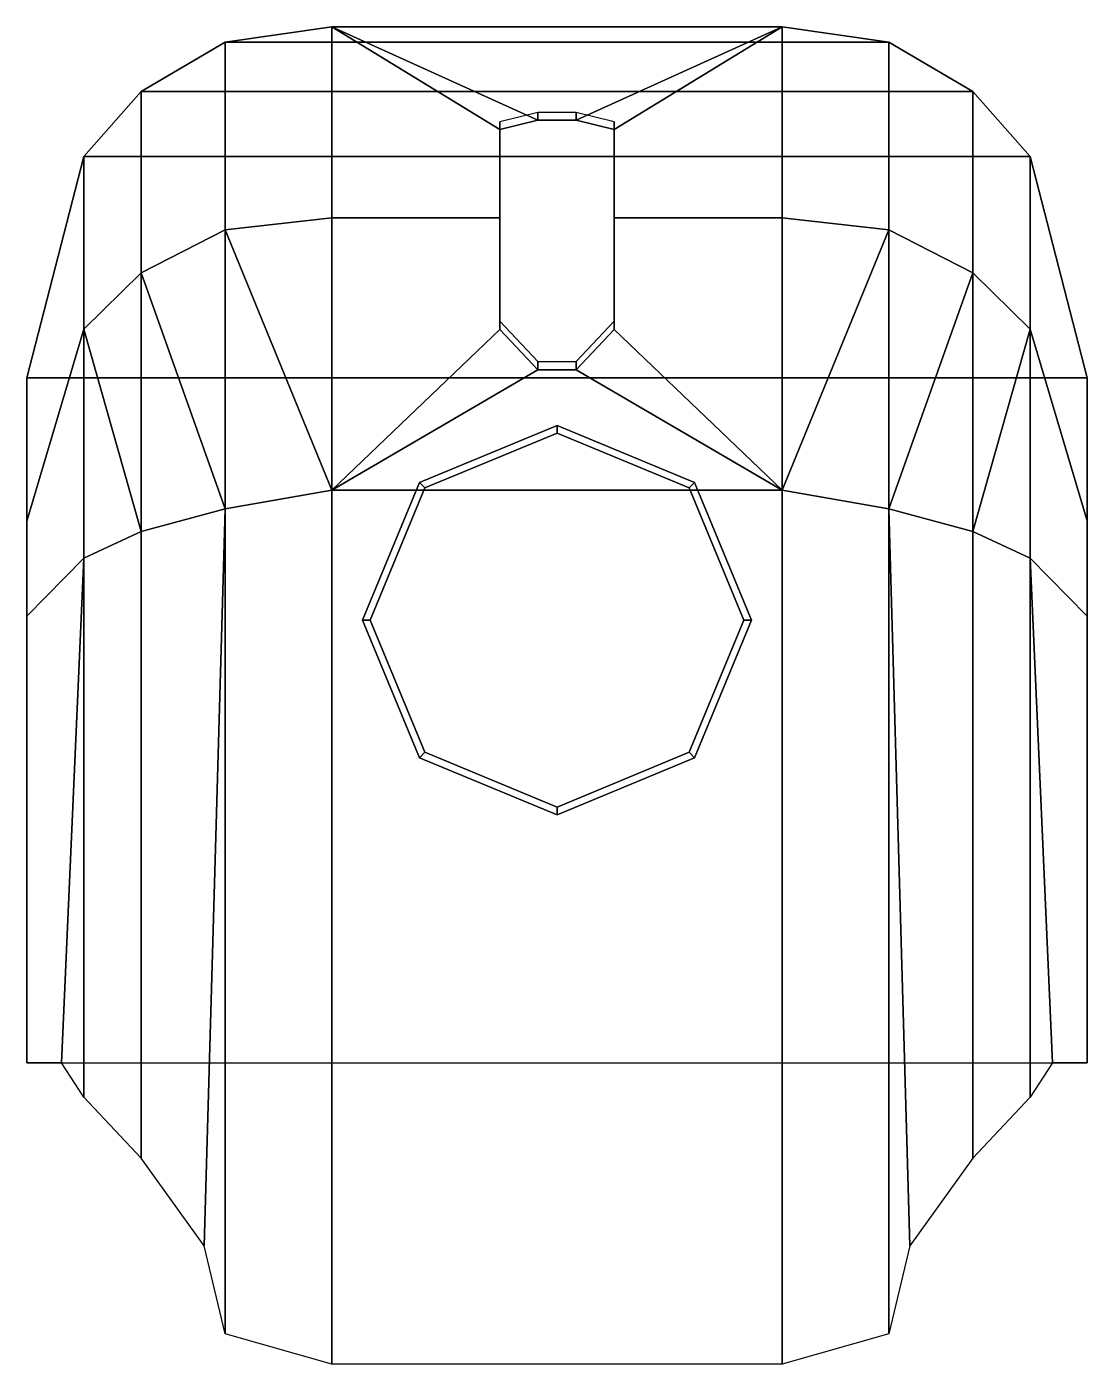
# Model space of a CAD drawing. Extents: x -1.39 to 1.39, y -1.95 to 1.55.
import ezdxf

# ---------------------------------------------------------------- set-up
doc = ezdxf.new("R2010")
doc.units = 0
doc.layers.add('TURRET_IN', color=3, linetype='CONTINUOUS')

msp = doc.modelspace()

# ---------------------------------------------------------------- linework, layer by layer
at = {"layer": 'TURRET_IN'}
for points in [[(-0.59, 1.5547, 0.06), (-0.59, 1.0541, 1.94), (-0.87, 1.0221, 1.91), (-0.87, 1.5147, 0.06)], [(-0.87, 1.5147, 0.06), (0.87, 1.5147, 0.06), (0.59, 1.5547, 0.06), (-0.59, 1.5547, 0.06)], [(-0.15, 1.2857, 1.07), (-0.15, 1.0541, 1.94), (-0.59, 1.0541, 1.94), (-0.59, 1.5547, 0.06)], [(-0.05, 1.3097, 0.98), (-0.15, 1.2857, 1.07), (-0.59, 1.5547, 0.06), (-0.05, 1.3097, 0.98)], [(0.59, 1.5547, 0.06), (0.05, 1.3097, 0.98), (-0.05, 1.3097, 0.98), (-0.59, 1.5547, 0.06)], [(0.59, 1.5547, 0.06), (0.15, 1.2857, 1.07), (0.05, 1.3097, 0.98), (0.59, 1.5547, 0.06)], [(0.59, 1.5547, 0.06), (0.59, 1.0541, 1.94), (0.15, 1.0541, 1.94), (0.15, 1.2857, 1.07)], [(0.87, 1.5147, 0.06), (0.87, 1.0221, 1.91), (0.59, 1.0541, 1.94), (0.59, 1.5547, 0.06)], [(-0.87, 1.5147, 0.06), (-0.87, 1.0221, 1.91), (-1.09, 0.9095, 1.845), (-1.09, 1.3847, 0.06)], [(-1.09, 1.3847, 0.06), (1.09, 1.3847, 0.06), (0.87, 1.5147, 0.06), (-0.87, 1.5147, 0.06)], [(1.09, 1.3847, 0.06), (1.09, 0.9095, 1.845), (0.87, 1.0221, 1.91), (0.87, 1.5147, 0.06)], [(-1.09, 1.3847, 0.06), (-1.09, 0.9095, 1.845), (-1.24, 0.7623, 1.76), (-1.24, 1.2147, 0.06)], [(-1.24, 1.2147, 0.06), (1.24, 1.2147, 0.06), (1.09, 1.3847, 0.06), (-1.09, 1.3847, 0.06)], [(1.24, 1.2147, 0.06), (1.24, 0.7623, 1.76), (1.09, 0.9095, 1.845), (1.09, 1.3847, 0.06)], [(-0.15, 1.3057, 1.07), (-0.15, 1.2857, 1.07), (-0.05, 1.3097, 0.98), (-0.05, 1.3297, 0.98)], [(-0.15, 1.0741, 1.94), (-0.15, 1.0541, 1.94), (-0.15, 1.2857, 1.07), (-0.15, 1.3057, 1.07)], [(-0.05, 1.3297, 0.98), (-0.05, 1.3097, 0.98), (0.05, 1.3097, 0.98), (0.05, 1.3297, 0.98)], [(0.05, 1.3297, 0.98), (0.05, 1.3097, 0.98), (0.15, 1.2857, 1.07), (0.15, 1.3057, 1.07)], [(0.15, 1.3057, 1.07), (0.15, 1.2857, 1.07), (0.15, 1.0541, 1.94), (0.15, 1.0741, 1.94)], [(-1.24, 1.2147, 0.06), (-1.24, 0.7623, 1.76), (-1.39, 0.2593, 1.4706), (-1.39, 0.6347, 0.06)], [(-1.39, 0.6347, 0.06), (1.39, 0.6347, 0.06), (1.24, 1.2147, 0.06), (-1.24, 1.2147, 0.06)], [(1.39, 0.6347, 0.06), (1.39, 0.26, 1.47), (1.24, 0.7623, 1.76), (1.24, 1.2147, 0.06)], [(-0.59, 1.0541, 1.94), (-0.59, 0.34, 2.55), (-0.59, 0.34, 2.55), (-0.87, 1.0221, 1.91)], [(-0.15, 1.0541, 1.94), (-0.15, 0.7614, 2.19), (-0.59, 0.34, 2.55), (-0.59, 1.0541, 1.94)], [(-0.15, 0.7833, 2.19), (-0.15, 0.7614, 2.19), (-0.15, 1.0541, 1.94), (-0.15, 1.0741, 1.94)], [(0.15, 1.0741, 1.94), (0.15, 1.0541, 1.94), (0.15, 0.7609, 2.19), (0.15, 0.7828, 2.19)], [(0.59, 1.0541, 1.94), (0.59, 0.34, 2.55), (0.15, 0.7614, 2.19), (0.15, 1.0541, 1.94)], [(0.87, 1.0221, 1.91), (0.59, 0.34, 2.55), (0.59, 0.34, 2.55), (0.59, 1.0541, 1.94)], [(-0.87, 1.0221, 1.91), (-0.87, 0.2918, 2.44), (-0.87, 0.2918, 2.44), (-1.09, 0.9095, 1.845)], [(-0.87, 1.0221, 1.91), (-0.59, 0.34, 2.55), (-0.59, 0.34, 2.55), (-0.87, 0.2918, 2.44)], [(0.87, 0.2918, 2.44), (0.59, 0.34, 2.55), (0.59, 0.34, 2.55), (0.87, 1.0221, 1.91)], [(1.09, 0.9095, 1.845), (0.87, 0.2918, 2.44), (0.87, 0.2918, 2.44), (0.87, 1.0221, 1.91)], [(-1.09, 0.9095, 1.845), (-1.09, 0.2325, 2.28), (-1.09, 0.2325, 2.28), (-1.24, 0.7623, 1.76)], [(-1.09, 0.9095, 1.845), (-0.87, 0.2918, 2.44), (-0.87, 0.2918, 2.44), (-1.09, 0.2325, 2.28)], [(1.09, 0.2325, 2.28), (0.87, 0.2918, 2.44), (0.87, 0.2918, 2.44), (1.09, 0.9095, 1.845)], [(1.24, 0.7623, 1.76), (1.09, 0.2325, 2.28), (1.09, 0.2325, 2.28), (1.09, 0.9095, 1.845)], [(-0.05, 0.6779, 2.28), (-0.05, 0.6561, 2.28), (-0.15, 0.7614, 2.19), (-0.15, 0.7828, 2.19)], [(0.15, 0.7828, 2.19), (0.15, 0.7614, 2.19), (0.05, 0.6561, 2.28), (0.05, 0.6779, 2.28)], [(-1.24, 0.7623, 1.76), (-1.24, 0.162, 2.09), (-1.39, 0.01, 1.68), (-1.39, 0.2593, 1.4706)], [(-1.24, 0.7623, 1.76), (-1.09, 0.2325, 2.28), (-1.09, 0.2325, 2.28), (-1.24, 0.162, 2.09)], [(-0.15, 0.7614, 2.19), (-0.05, 0.6561, 2.28), (-0.59, 0.34, 2.55)], [(0.15, 0.7614, 2.19), (0.59, 0.34, 2.55), (0.05, 0.6561, 2.28)], [(1.24, 0.162, 2.09), (1.09, 0.2325, 2.28), (1.09, 0.2325, 2.28), (1.24, 0.7623, 1.76)], [(1.39, 0.26, 1.47), (1.39, 0.01, 1.68), (1.24, 0.162, 2.09), (1.24, 0.7623, 1.76)], [(0.05, 0.6779, 2.28), (0.05, 0.6561, 2.28), (-0.05, 0.6561, 2.28), (-0.05, 0.6779, 2.28)], [(-1.39, 0.6347, 0.06), (-1.39, 0.2593, 1.4706), (-1.39, -1.16, 1.68), (-1.39, -1.16, 0.06)], [(-1.39, -1.16, 0.06), (1.39, -1.16, 0.06), (1.39, 0.6347, 0.06), (-1.39, 0.6347, 0.06)], [(0.05, 0.6561, 2.28), (0.59, 0.34, 2.55), (-0.59, 0.34, 2.55), (-0.05, 0.6561, 2.28)], [(1.39, -1.16, 0.06), (1.39, -1.16, 1.68), (1.39, 0.26, 1.47), (1.39, 0.6347, 0.06)], [(0, 0.51, 0.02), (-0.3606, 0.3606, 0.02), (-0.3465, 0.3465, 0.02), (0, 0.49, 0.02)], [(0, 0.51), (-0.3606, 0.3606), (-0.3606, 0.3606, 0.02), (0, 0.51, 0.02)], [(0.3606, 0.3606, 0.02), (0, 0.51, 0.02), (0, 0.49, 0.02), (0.3465, 0.3465, 0.02)], [(0.3606, 0.3606), (0, 0.51), (0, 0.51, 0.02), (0.3606, 0.3606, 0.02)], [(0, 0.49, 0.02), (-0.3465, 0.3465, 0.02), (-0.3465, 0.3465, 0.05), (0, 0.49, 0.05)], [(0.3465, 0.3465, 0.02), (0, 0.49, 0.02), (0, 0.49, 0.05), (0.3465, 0.3465, 0.05)], [(-0.3606, 0.3606, 0.02), (-0.51, 0, 0.02), (-0.49, 0, 0.02), (-0.3465, 0.3465, 0.02)], [(-0.3606, 0.3606), (-0.51, 0), (-0.51, 0, 0.02), (-0.3606, 0.3606, 0.02)], [(0.51, 0, 0.02), (0.3606, 0.3606, 0.02), (0.3465, 0.3465, 0.02), (0.49, 0, 0.02)], [(0.51, 0), (0.3606, 0.3606), (0.3606, 0.3606, 0.02), (0.51, 0, 0.02)], [(-0.59, 0.34, 2.55), (-0.59, -1.95, 2.55), (-0.87, -1.87, 2.44), (-0.87, 0.2918, 2.44)], [(0.59, 0.34, 2.55), (0.59, -1.95, 2.55), (-0.59, -1.95, 2.55), (-0.59, 0.34, 2.55)], [(-0.3465, 0.3465, 0.02), (-0.49, 0, 0.02), (-0.49, 0, 0.05), (-0.3465, 0.3465, 0.05)], [(0.49, 0, 0.02), (0.3465, 0.3465, 0.02), (0.3465, 0.3465, 0.05), (0.49, 0, 0.05)], [(0.87, 0.2918, 2.44), (0.87, -1.87, 2.44), (0.59, -1.95, 2.55), (0.59, 0.34, 2.55)], [(-0.87, 0.2918, 2.44), (-0.925, -1.64, 2.4), (-1.09, -1.41, 2.28), (-1.09, 0.2325, 2.28)], [(-0.87, 0.2918, 2.44), (-0.87, -1.87, 2.44), (-0.925, -1.64, 2.4), (-0.87, 0.2918, 2.44)], [(1.09, 0.2325, 2.28), (1.09, -1.41, 2.28), (0.925, -1.64, 2.4), (0.87, 0.2918, 2.44)], [(0.925, -1.64, 2.4), (0.925, -1.64, 2.4), (0.87, -1.87, 2.44), (0.87, 0.2918, 2.44)], [(-1.39, 0.2593, 1.4706), (-1.39, 0.01, 1.68), (-1.39, -1.16, 1.68)], [(1.39, -1.16, 1.68), (1.39, 0.01, 1.68), (1.39, 0.01, 1.68), (1.39, 0.26, 1.47)], [(-1.09, 0.2325, 2.28), (-1.09, -1.41, 2.28), (-1.24, -1.25, 2.09), (-1.24, 0.162, 2.09)], [(1.24, 0.162, 2.09), (1.24, -1.25, 2.09), (1.09, -1.41, 2.28), (1.09, 0.2325, 2.28)], [(-1.24, 0.162, 2.09), (-1.2985, -1.16, 1.93), (-1.39, -1.16, 1.68), (-1.39, 0.01, 1.68)], [(-1.24, 0.162, 2.09), (-1.24, -1.25, 2.09), (-1.2985, -1.16, 1.93), (-1.24, 0.162, 2.09)], [(1.24, 0.162, 2.09), (1.2985, -1.16, 1.93), (1.24, -1.25, 2.09), (1.24, 0.162, 2.09)], [(1.39, 0.01, 1.68), (1.39, -1.16, 1.68), (1.2985, -1.16, 1.93), (1.24, 0.162, 2.09)], [(-0.51, 0, 0.02), (-0.3606, -0.3606, 0.02), (-0.3465, -0.3465, 0.02), (-0.49, 0, 0.02)], [(-0.51, 0), (-0.3606, -0.3606), (-0.3606, -0.3606, 0.02), (-0.51, 0, 0.02)], [(-0.49, 0, 0.02), (-0.3465, -0.3465, 0.02), (-0.3465, -0.3465, 0.05), (-0.49, 0, 0.05)], [(0.3465, -0.3465, 0.02), (0.49, 0, 0.02), (0.49, 0, 0.05), (0.3465, -0.3465, 0.05)], [(0.3606, -0.3606), (0.51, 0), (0.51, 0, 0.02), (0.3606, -0.3606, 0.02)], [(0.3606, -0.3606, 0.02), (0.51, 0, 0.02), (0.49, 0, 0.02), (0.3465, -0.3465, 0.02)], [(-0.3606, -0.3606, 0.02), (0, -0.51, 0.02), (0, -0.49, 0.02), (-0.3465, -0.3465, 0.02)], [(-0.3465, -0.3465, 0.02), (0, -0.49, 0.02), (0, -0.49, 0.05), (-0.3465, -0.3465, 0.05)], [(0, -0.51, 0.02), (0.3606, -0.3606, 0.02), (0.3465, -0.3465, 0.02), (0, -0.49, 0.02)], [(0, -0.49, 0.02), (0.3465, -0.3465, 0.02), (0.3465, -0.3465, 0.05), (0, -0.49, 0.05)], [(-0.3606, -0.3606), (0, -0.51), (0, -0.51, 0.02), (-0.3606, -0.3606, 0.02)], [(0, -0.51), (0.3606, -0.3606), (0.3606, -0.3606, 0.02), (0, -0.51, 0.02)]]:
    msp.add_3dface(points, dxfattribs=at)

doc.saveas('drawing.dxf')
